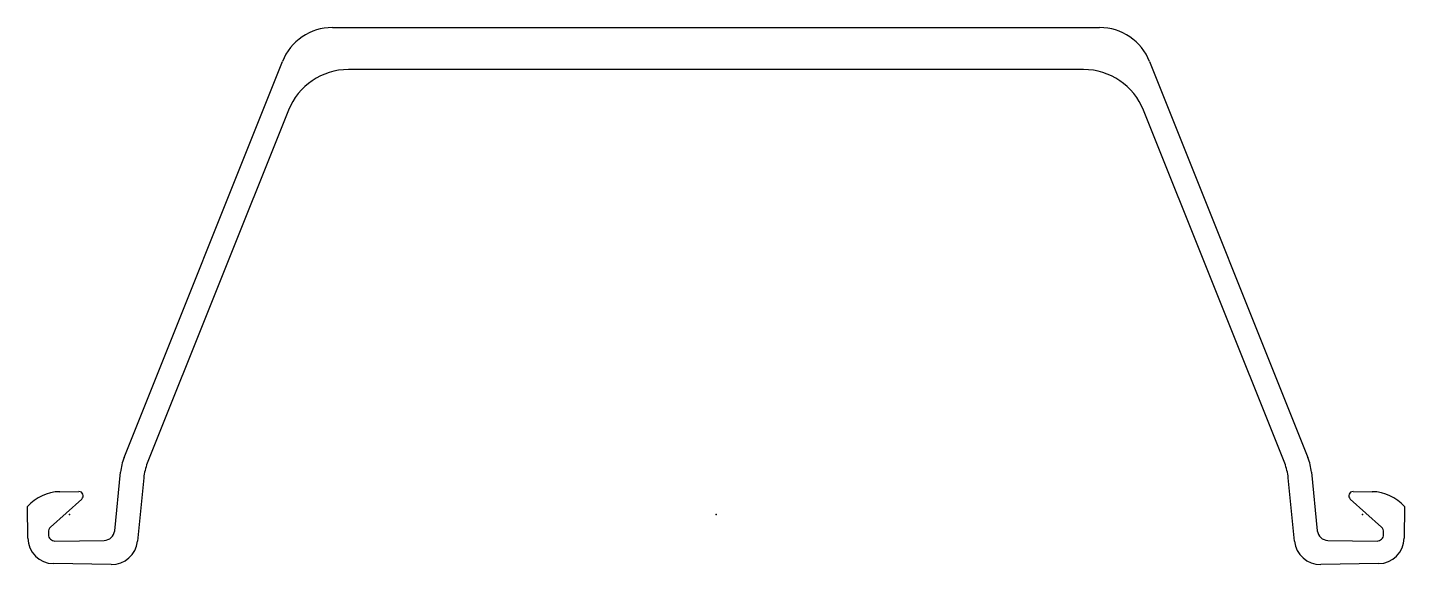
# Model space of a CAD drawing. Extents: x -20 to 620, y -23 to 226.
import ezdxf

# ---------------------------------------------------------------- set-up
doc = ezdxf.new("R2010")
doc.units = 0
doc.header["$MEASUREMENT"] = 0
doc.layers.get('0').update_dxf_attribs({"color": 5, "linetype": 'CONTINUOUS'})

msp = doc.modelspace()

# ---------------------------------------------------------------- linework, layer by layer
at = {"linetype": 'Continuous'}
for p, q in [((121.98048, 226), (478.01953, 226)), ((25.30329, 26.48564), (98.76619, 210.27884)), ((470.58334, 206.5), (129.41667, 206.5)), ((501.23383, 210.27884), (574.69672, 26.48564)), ((101.55948, 187.63449), (36.09095, 23.83985)), ((563.90906, 23.83985), (498.44052, 187.63449)), ((20.94212, -7.47089), (23.6401, 19.67896)), ((576.35992, 19.67896), (579.05786, -7.47089)), ((34.42902, 17.04534), (31.49468, -12.3382)), ((568.50531, -12.3382), (565.57098, 17.04534)), ((5.69406, 7.22452), (-8.81322, -5.90681)), ((-4.57141, 10.61798), (4.33188, 10.70721)), ((608.81323, -5.90681), (594.30591, 7.22452)), ((595.66815, 10.70721), (604.57141, 10.61798)), ((-19.33903, -10.89861), (-19.5, 3.7)), ((619.5, 3.7), (619.33905, -10.89861)), ((-9.8, -8.13098), (-9.8, -9.26214)), ((-6.76238, -12.2619), (16.02933, -11.97607)), ((583.97064, -11.97607), (606.76239, -12.2619)), ((609.79999, -9.26214), (609.79999, -8.13098)), ((19.38477, -23.14458), (-7.50906, -22.7651)), ((607.50903, -22.7651), (580.61523, -23.14458))]:
    msp.add_line(p, q, dxfattribs=at)
for centre, radius, start, end in [((121.98048, 201), 25, 90, 158.21322), ((478.01953, 201), 25, 21.78677, 90), ((129.41667, 176.5), 30, 90, 158.21346), ((470.58334, 176.5), 30, 21.78655, 90), ((48.51757, 17.2068), 25, 158.21321, 174.32495), ((551.48242, 17.2068), 25, 5.67505, 21.78678), ((59.30528, 14.56111), 25, 158.21347, 174.29717), ((540.6947, 14.56111), 25, 5.70283, 21.78651), ((-4.37099, -9.38101), 20, 90.57417, 139.15229), ((4.35192, 8.70731), 2, 312.14995, 90.57417), ((595.64807, 8.70731), 2, 89.42472, 227.84969), ((604.37097, -9.38101), 20, 40.84768, 89.42577), ((-6.8, -8.13098), 3, 132.14996, 180), ((606.79999, -8.13098), 3, 0, 47.84969), ((-7.33976, -10.7663), 12, 180.63175, 269.19161), ((-6.8, -9.26214), 3, 180, 270.71853), ((15.96663, -6.97646), 5, 270.71852, 354.32495), ((19.55407, -11.14577), 12, 269.19161, 354.29717), ((580.44592, -11.14577), 12, 185.70283, 270.80843), ((584.03339, -6.97646), 5, 185.67502, 269.28099), ((606.79999, -9.26214), 3, 269.28192, 0), ((607.33978, -10.7663), 12, 270.80814, 359.36825)]:
    msp.add_arc(centre, radius, start, end, dxfattribs=at)
for p in [(0, 0), (300, 0), (600, 0)]:
    msp.add_point(p, dxfattribs=at)

doc.saveas('drawing.dxf')
